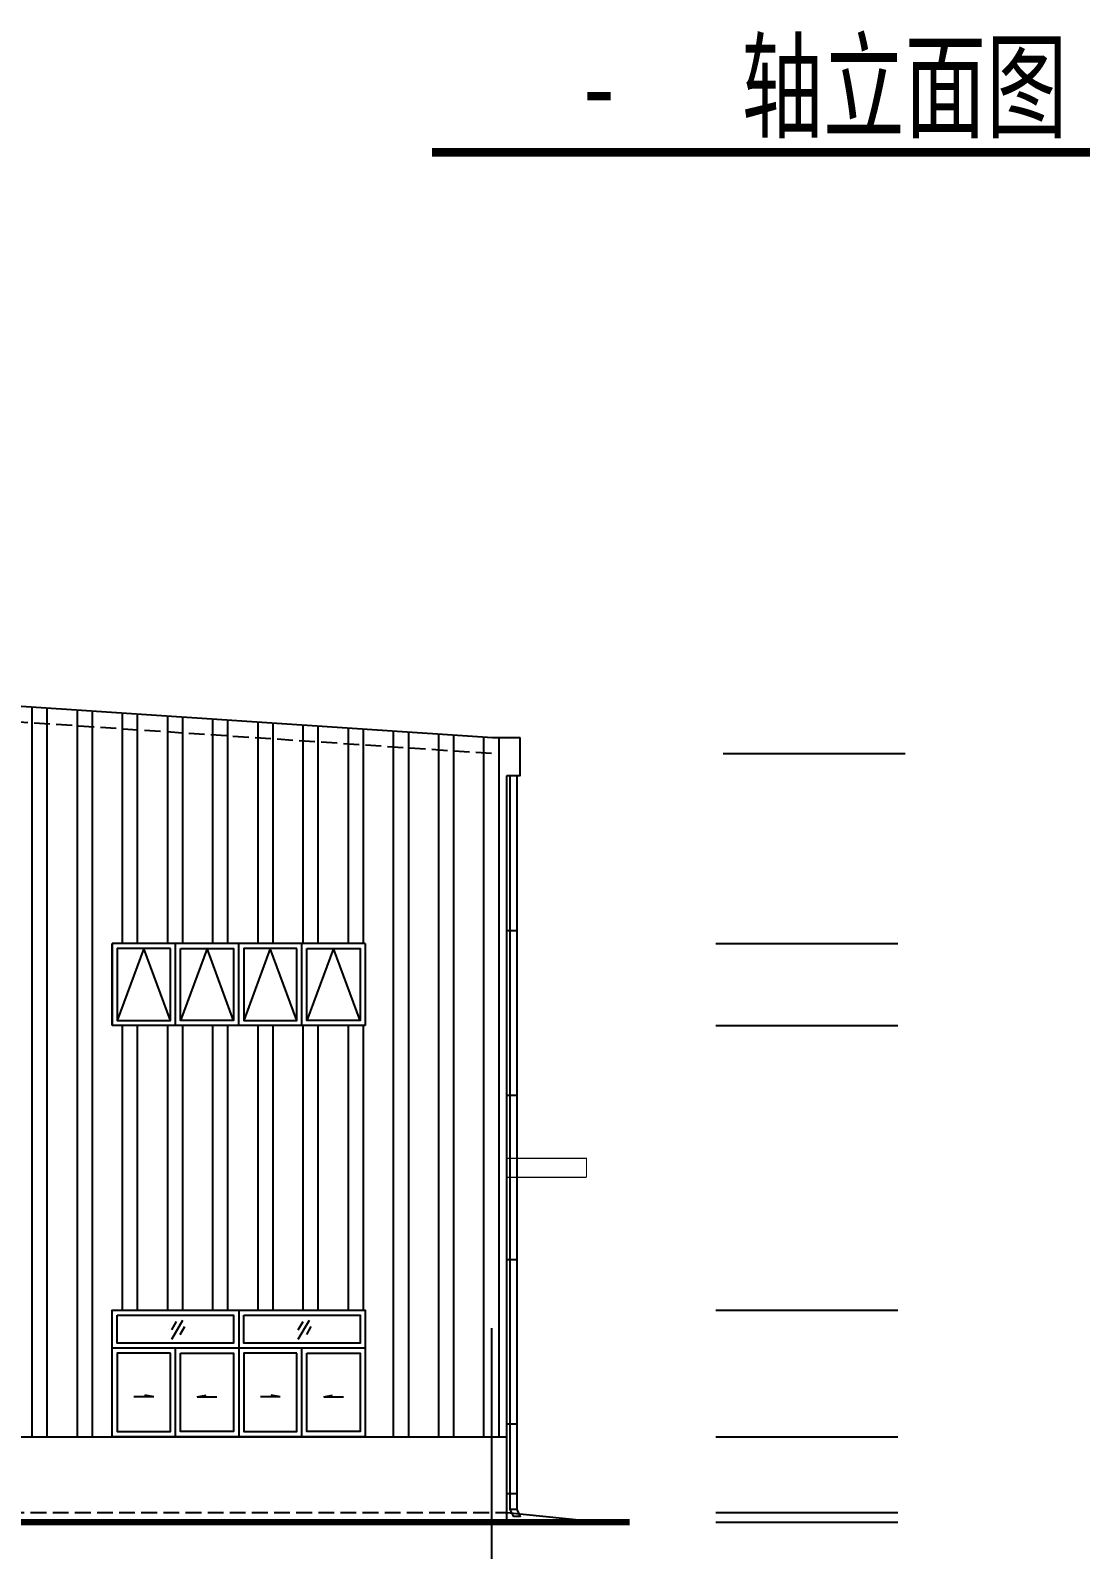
# Model space of a CAD drawing. Extents: x -266287 to 275962, y -324567 to 363765.
# Drawn here: x -164476 to -147868, y -227813 to -203792 of the extents above; entities that cross this region are included whole.
import ezdxf

# ---------------------------------------------------------------- set-up
doc = ezdxf.new("R2010")
doc.units = 0
doc.header["$LTSCALE"] = 1000
doc.linetypes.add('DASH', pattern=[0.35, 0.25, -0.1])
doc.layers.get('0').update_dxf_attribs({"linetype": 'CONTINUOUS'})
for name, color, linetype in [('AXIS', 3, 'CONTINUOUS'), ('DIM_ELEV', 3, 'CONTINUOUS'), ('DIM_SYMB', 3, 'CONTINUOUS'), ('E_WINDOW', 4, 'CONTINUOUS'), ('PUB_TEXT', 7, 'CONTINUOUS')]:
    doc.layers.add(name, color=color, linetype=linetype)
doc.styles.add('-黑体', font='simhei.ttf', dxfattribs={"width": 0.8})

msp = doc.modelspace()

# ---------------------------------------------------------------- linework, layer by layer
for p, q in [((-157166.71913, -214977.58007), (-181181.88297, -213376.56915)), ((-164447.02932, -226028.90062), (-164447.02932, -214492.22606)), ((-164208.90422, -226028.84425), (-164208.90422, -214508.10106)), ((-163732.65432, -226028.73152), (-163732.65432, -214539.85106)), ((-163494.52922, -226028.67515), (-163494.52922, -214555.72606)), ((-163018.27932, -218227.53976), (-163018.27932, -214587.47606)), ((-162780.15422, -218227.53976), (-162780.15422, -214603.35106)), ((-162303.90432, -218227.53976), (-162303.90432, -214635.10106)), ((-162065.77922, -218227.53976), (-162065.77922, -214650.97606)), ((-161589.52932, -218227.53976), (-161589.52932, -214682.72606)), ((-161351.40422, -218227.53976), (-161351.40422, -214698.60106)), ((-160875.15432, -218227.53976), (-160875.15432, -214730.35106)), ((-160637.02922, -218227.53976), (-160637.02922, -214746.22606)), ((-160160.77932, -218227.53976), (-160160.77932, -214777.97606)), ((-159922.65422, -218227.53976), (-159922.65422, -214793.85106)), ((-159446.40432, -218227.53976), (-159446.40432, -214825.60106)), ((-159208.27922, -218227.53976), (-159208.27922, -214841.47606)), ((-158732.02932, -226027.54783), (-158732.02932, -214873.22606)), ((-158493.90422, -226027.49146), (-158493.90422, -214889.10106)), ((-158017.65432, -226027.37873), (-158017.65432, -214920.85106)), ((-157779.52922, -226027.32236), (-157779.52922, -214936.72606)), ((-157303.27932, -226027.20963), (-157303.27932, -214968.47606)), ((-156731.88297, -214977.58007), (-157166.71913, -214977.58007)), ((-157065.15422, -226027.15327), (-157065.15422, -214977.58007)), ((-156731.88297, -215577.12409), (-156731.88297, -214977.58007)), ((-156941.88297, -227377.12409), (-156941.88297, -215577.12409)), ((-156731.88297, -215577.12409), (-156941.88297, -215577.12409)), ((-162681.88297, -218307.53976), (-163101.88297, -219447.53976)), ((-162261.88297, -219447.53976), (-162681.88297, -218307.53976)), ((-161681.88297, -218307.53976), (-162101.88297, -219447.53976)), ((-161261.88297, -219447.53976), (-161681.88297, -218307.53976)), ((-160681.88297, -218307.53976), (-161101.88297, -219447.53976)), ((-160261.88297, -219447.53976), (-160681.88297, -218307.53976)), ((-159681.88297, -218307.53976), (-160101.88297, -219447.53976)), ((-159261.88297, -219447.53976), (-159681.88297, -218307.53976)), ((-163018.27932, -224027.12425), (-163018.27932, -219527.53976)), ((-162780.15422, -224027.12425), (-162780.15422, -219527.53976)), ((-162303.90432, -224027.12425), (-162303.90432, -219527.53976)), ((-162065.77922, -224027.12425), (-162065.77922, -219527.53976)), ((-161589.52932, -224027.12425), (-161589.52932, -219527.53976)), ((-161351.40422, -224027.12425), (-161351.40422, -219527.53976)), ((-160875.15432, -224027.12425), (-160875.15432, -219527.53976)), ((-160637.02922, -224027.12425), (-160637.02922, -219527.53976)), ((-160160.77932, -224027.12425), (-160160.77932, -219527.53976)), ((-159922.65422, -224027.12425), (-159922.65422, -219527.53976)), ((-159446.40432, -224027.12425), (-159446.40432, -219527.53976)), ((-159208.27922, -224027.12425), (-159208.27922, -219527.53976)), ((-166681.88297, -226027.12409), (-156941.88297, -226027.12409)), ((-163018.27932, -226028.56242), (-163018.27932, -226027.12409)), ((-162780.15422, -226028.50605), (-162780.15422, -226027.12409)), ((-162303.90432, -226028.39332), (-162303.90432, -226027.12409)), ((-162065.77922, -226028.33696), (-162065.77922, -226027.12409)), ((-161589.52932, -226028.22422), (-161589.52932, -226027.12409)), ((-161351.40422, -226028.16786), (-161351.40422, -226027.12409)), ((-160875.15432, -226028.05512), (-160875.15432, -226027.12409)), ((-160637.02922, -226027.99876), (-160637.02922, -226027.12409)), ((-160160.77932, -226027.88603), (-160160.77932, -226027.12409)), ((-159922.65422, -226027.82966), (-159922.65422, -226027.12409)), ((-159446.40432, -226027.71693), (-159446.40432, -226027.12409)), ((-159208.27922, -226027.66056), (-159208.27922, -226027.12409)), ((-156941.88297, -227227.12409), (-155441.88297, -227377.12409)), ((-208431.54988, -227377.12409), (-154999.71619, -227377.12409))]:
    msp.add_line(p, q)
at = {"linetype": 'DASH'}
for p, q in [((-157181.88297, -215227.12409), (-181181.88297, -213627.12409)), ((-205421.88297, -227227.12409), (-156941.88297, -227227.12409))]:
    msp.add_line(p, q, dxfattribs=at)
for points, const_width in [([(-205421.88297, -227377.12409), (-205421.88297, -215577.12409), (-205631.88297, -215577.12409), (-205631.88297, -214977.58007), (-205197.04681, -214977.58007), (-181181.88297, -213376.56915), (-157166.71913, -214977.58007), (-156731.88297, -214977.58007), (-156731.88297, -215577.12409), (-156941.88297, -215577.12409), (-156941.88297, -227377.12409)], 20), ([(-156941.88297, -221627.27358), (-155681.88297, -221627.27358), (-155681.88297, -221927.27358)], 20), ([(-155681.88297, -221927.27358), (-156941.88297, -221927.27358)], 20), ([(-166681.88297, -226027.12409), (-156941.88297, -226027.12409)], 20), ([(-207820.87594, -227377.12409), (-154999.71619, -227377.12409)], 100)]:
    msp.add_lwpolyline(points, dxfattribs=dict(const_width=const_width))
at = {"layer": 'AXIS'}
for p, q in [((-156886.47207, -227180.45476), (-156886.38216, -215577.12409)), ((-156776.48247, -227180.456), (-156776.44017, -215577.12409)), ((-156776.48307, -218030.57263), (-156941.88297, -218030.57263)), ((-156776.52969, -220630.84147), (-156941.88297, -220630.84147)), ((-156776.57632, -223231.11032), (-156941.9296, -223231.11032)), ((-157181.88297, -224311.66158), (-157181.88297, -230255.01623)), ((-156776.62295, -225831.37916), (-156941.97623, -225831.37916)), ((-156776.48307, -226932.45475), (-156941.88297, -226932.45475)), ((-156776.48307, -227180.45475), (-156886.47266, -227180.45351)), ((-156833.37257, -227291.68312), (-156886.47266, -227180.45351)), ((-156723.38297, -227291.68436), (-156776.48307, -227180.45475)), ((-156723.4672, -227291.50791), (-156833.45621, -227291.50791)), ((-156776.48307, -227292.54928), (-156776.48306, -227291.50791))]:
    msp.add_line(p, q, dxfattribs=at)
at = {"layer": 'DIM_ELEV'}
for p, q in [((-153522.21687, -215227.27358), (-150645.08132, -215227.27358)), ((-153633.94439, -218227.53976), (-150756.80884, -218227.53976)), ((-153633.94439, -219527.53976), (-150756.80884, -219527.53976)), ((-153633.94439, -224027.12425), (-150756.80884, -224027.12425)), ((-153633.94439, -226027.12409), (-150756.80884, -226027.12409)), ((-153633.94439, -227227.27358), (-150756.80884, -227227.27358)), ((-153633.94439, -227377.12409), (-150756.80884, -227377.12409))]:
    msp.add_line(p, q, dxfattribs=at)
at = {"layer": 'DIM_SYMB', "const_width": 140}
msp.add_lwpolyline([(-158126.17431, -205719.68055), (-144742.79516, -205719.68055)], dxfattribs=at)
at = {"layer": 'E_WINDOW', "linetype": 'Continuous'}
for p, q in [((-159181.88297, -218227.53976), (-163181.88297, -218227.53976)), ((-163181.88297, -219527.53976), (-163181.88297, -218227.53976)), ((-163181.88297, -218227.53976), (-163181.88297, -219527.53976)), ((-162181.88297, -219527.53976), (-162181.88297, -218227.53976)), ((-161181.88297, -219527.53976), (-161181.88297, -218227.53976)), ((-160181.88297, -219527.53976), (-160181.88297, -218227.53976)), ((-159181.88297, -218227.53976), (-159181.88297, -219527.53976)), ((-159181.88297, -219527.53976), (-163181.88297, -219527.53976)), ((-161181.88297, -224027.12425), (-161181.88297, -226027.12409)), ((-162239.11284, -224335.39243), (-162162.6421, -224208.39665)), ((-162238.79414, -224486.90956), (-162063.80028, -224186.59939)), ((-162106.81585, -224412.48326), (-162034.03138, -224283.33946)), ((-160239.11284, -224335.39243), (-160162.6421, -224208.39665)), ((-160238.79414, -224486.90956), (-160063.80028, -224186.59939)), ((-160106.81585, -224412.48326), (-160034.03138, -224283.33946)), ((-159181.88297, -224627.12409), (-163181.88297, -224627.12409)), ((-162181.88297, -226027.12409), (-162181.88297, -224627.12409)), ((-160181.88297, -226027.12409), (-160181.88297, -224627.12409)), ((-162526.31767, -225395.95766), (-162837.44827, -225395.95766)), ((-162526.31767, -225395.95766), (-162667.60628, -225372.57969)), ((-161837.44827, -225395.95766), (-161696.15966, -225372.57969)), ((-161837.44827, -225395.95766), (-161526.31767, -225395.95766)), ((-160526.31767, -225395.95766), (-160837.44827, -225395.95766)), ((-160526.31767, -225395.95766), (-160667.60628, -225372.57969)), ((-159837.44827, -225395.95766), (-159696.15966, -225372.57969)), ((-159837.44827, -225395.95766), (-159526.31767, -225395.95766))]:
    msp.add_line(p, q, dxfattribs=at)
for points in [[(-162261.88297, -218307.53976), (-163101.88297, -218307.53976), (-163101.88297, -219447.53976), (-162261.88297, -219447.53976)], [(-162101.88297, -218307.53976), (-161261.88297, -218307.53976), (-161261.88297, -219447.53976), (-162101.88297, -219447.53976)], [(-160261.88297, -218307.53976), (-161101.88297, -218307.53976), (-161101.88297, -219447.53976), (-160261.88297, -219447.53976)], [(-160101.88297, -218307.53976), (-159261.88297, -218307.53976), (-159261.88297, -219447.53976), (-160101.88297, -219447.53976)], [(-159181.88297, -226027.12409), (-163181.88297, -226027.12409), (-163181.88297, -224027.12425), (-159181.88297, -224027.12425)], [(-163101.88297, -224107.12409), (-161261.88297, -224107.12409), (-161261.88297, -224547.12409), (-163101.88297, -224547.12409)], [(-161101.88297, -224107.12409), (-159261.88297, -224107.12409), (-159261.88297, -224547.12409), (-161101.88297, -224547.12409)], [(-162261.88297, -224707.12409), (-163101.88297, -224707.12409), (-163101.88297, -225947.12409), (-162261.88297, -225947.12409)], [(-162101.88297, -224707.12409), (-161261.88297, -224707.12409), (-161261.88297, -225947.12409), (-162101.88297, -225947.12409)], [(-160261.88297, -224707.12409), (-161101.88297, -224707.12409), (-161101.88297, -225947.12409), (-160261.88297, -225947.12409)], [(-160101.88297, -224707.12409), (-159261.88297, -224707.12409), (-159261.88297, -225947.12409), (-160101.88297, -225947.12409)]]:
    msp.add_lwpolyline(points, close=True, dxfattribs=at)

# ---------------------------------------------------------------- texts
at = {"layer": 'PUB_TEXT', "style": '-黑体', "width": 0.7}
msp.add_text('   -   轴立面图', height=1350.3546099, dxfattribs=at).set_placement((-157732.64354, -205350.31885))

doc.saveas('drawing.dxf')
